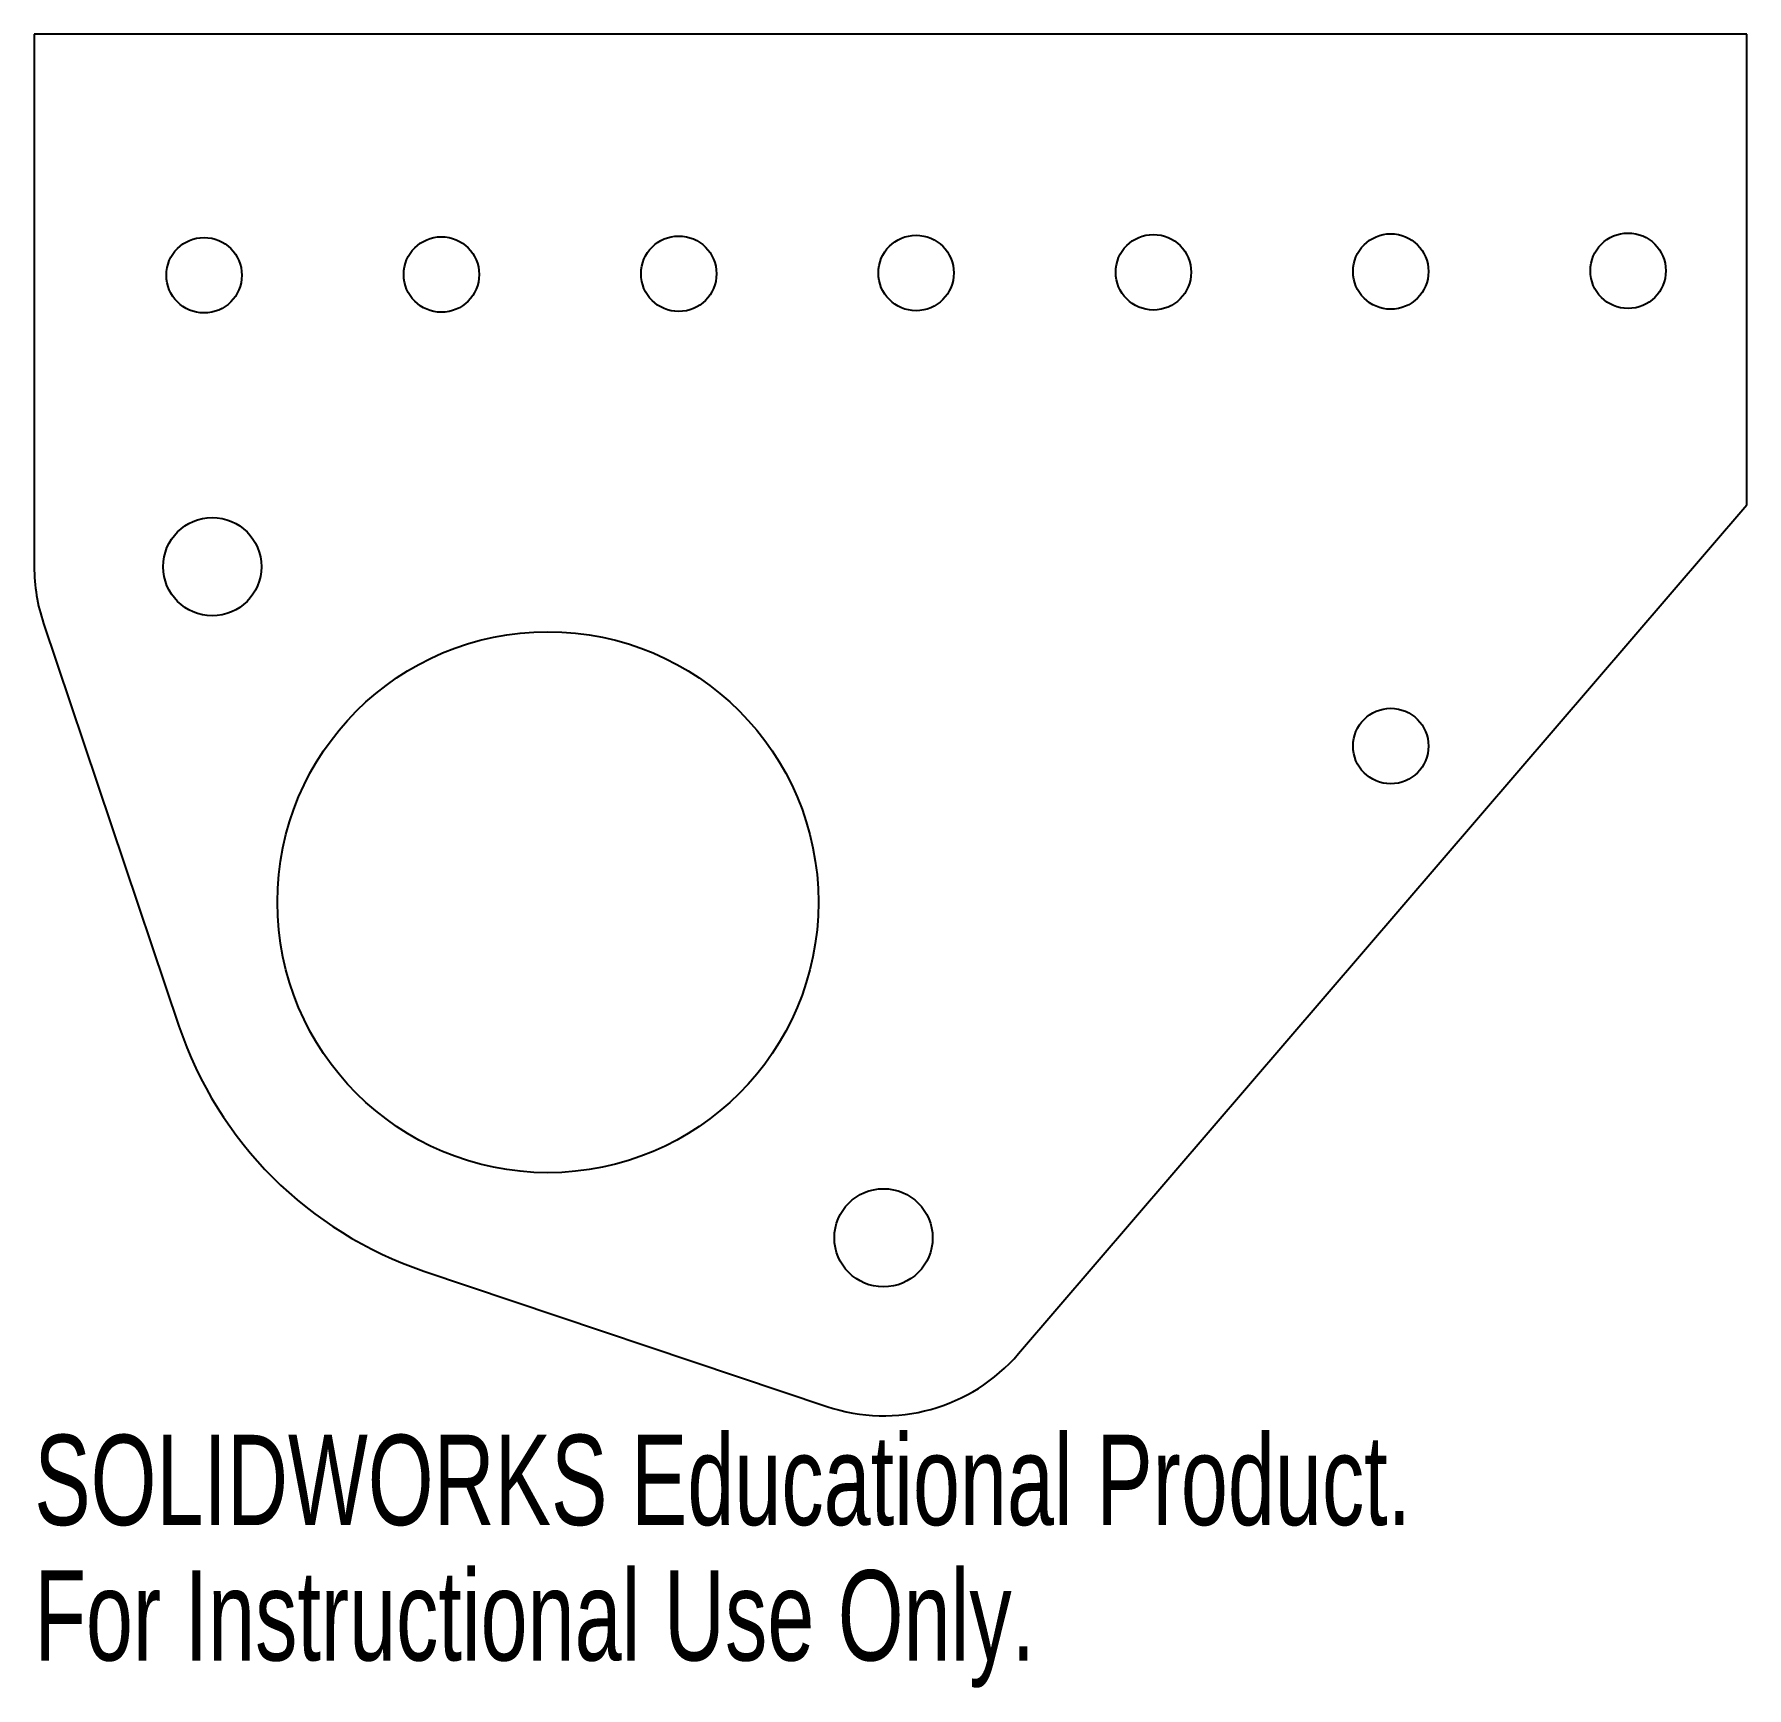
# Model space of a CAD drawing. Header units: inches. Extents: x -12.36 to -8.75, y 3.25 to 6.74.
import ezdxf

# ---------------------------------------------------------------- set-up
doc = ezdxf.new("R2010")
doc.units = ezdxf.units.IN
doc.header["$MEASUREMENT"] = 0
doc.styles.add('SLDTEXTSTYLE0', font='TXT', dxfattribs={"width": 0.7})

msp = doc.modelspace()

# ---------------------------------------------------------------- linework, layer by layer
at = {"color": 7, "linetype": 'Continuous', "lineweight": 25}
for p, q in [((-8.75, 6.7357), (-12.3578, 6.7357)), ((-12.3578, 6.7357), (-12.3578, 5.6137)), ((-8.75, 5.7437), (-8.75, 6.7357)), ((-10.284, 3.9553), (-8.75, 5.7437)), ((-12.3383, 5.4942), (-12.053, 4.6453)), ((-11.537, 4.1293), (-10.6881, 3.844))]:
    msp.add_line(p, q, dxfattribs=at)
for centre, radius in [((-9.5, 6.2357), 0.0795), ((-9, 6.2373), 0.0795), ((-12, 6.2278), 0.0795), ((-11.5, 6.2294), 0.0795), ((-11, 6.231), 0.0795), ((-10.5, 6.2326), 0.0795), ((-10, 6.2341), 0.0795), ((-11.9828, 5.6137), 0.1035), ((-11.2757, 4.9066), 0.57), ((-9.5, 5.2357), 0.0795), ((-10.5686, 4.1994), 0.1035)]:
    msp.add_circle(centre, radius, dxfattribs=at)
for centre, radius, start, end in [((-11.9828, 5.6137), 0.375, 180, 198.5767), ((-11.2757, 4.9066), 0.82, 198.5767, 251.4233), ((-10.5686, 4.1994), 0.375, 251.4233, 319.378)]:
    msp.add_arc(centre, radius, start, end, dxfattribs=at)

# ---------------------------------------------------------------- texts
at = {"color": 7, "linetype": 'Continuous', "char_height": 0.1903, "attachment_point": 1, "style": 'SLDTEXTSTYLE0'}
for s, insert in [('SOLIDWORKS Educational Product.', (-12.3578, 3.7843)), ('For Instructional Use Only.', (-12.3578, 3.4989))]:
    msp.add_mtext(s, dxfattribs=dict(at, insert=insert))

doc.saveas('drawing.dxf')
